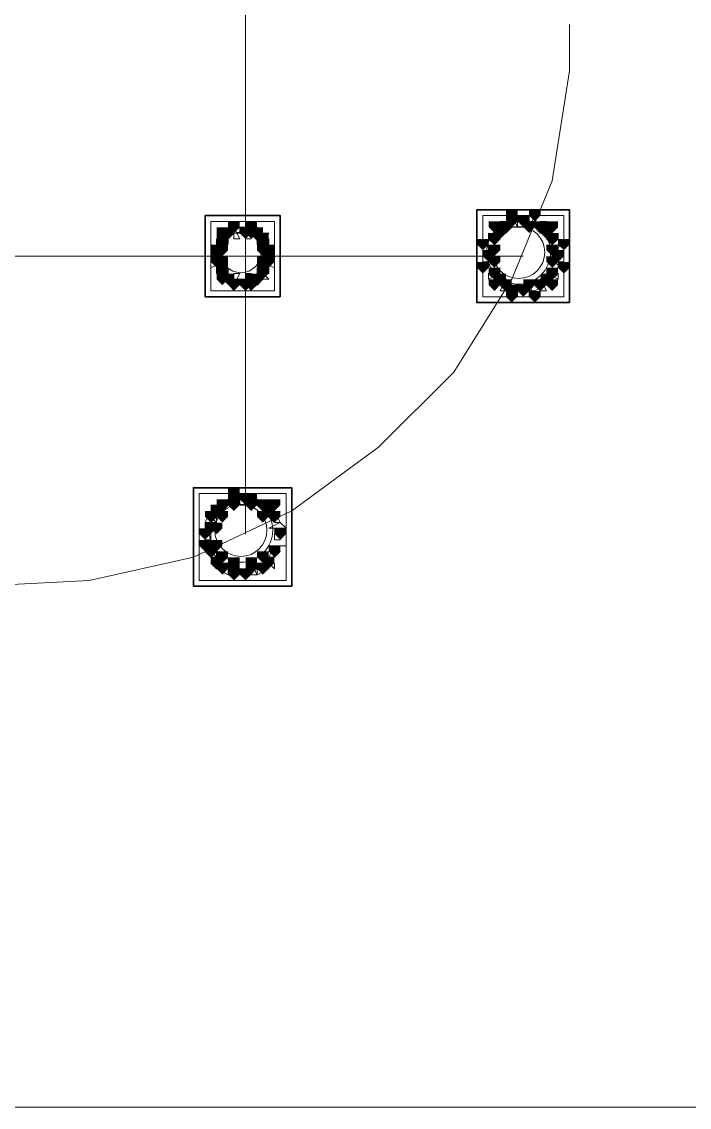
# Model space of a CAD drawing. Header units: millimetres. Extents: x 2315 to 4619, y 1334 to 1897.
# Drawn here: x 4158.19 to 4165.23, y 1530.21 to 1541.67 of the extents above; entities that cross this region are included whole.
import ezdxf

# ---------------------------------------------------------------- set-up
doc = ezdxf.new("R2010")
doc.units = ezdxf.units.MM
for name, color, linetype, true_color in [('PDF_10', 7, 'Continuous', 0x00b85c), ('PDF_AXIS', 7, 'Continuous', 0x00b85c), ('PDF_柱构件', 7, 'Continuous', 0x00b85c), ('PDF_转运站初步方案', 7, 'Continuous', 0x00b85c)]:
    doc.layers.add(name, color=color, linetype=linetype, true_color=true_color)
doc.layers.add('PDF_中心线层', color=1, linetype='Continuous')
doc.layers.add('PDF_粗实线层', color=7, linetype='Continuous')

msp = doc.modelspace()

# ---------------------------------------------------------------- hatches: boundary and pattern name
at = {"layer": 'PDF_10', "transparency": 33554559}
for points in [[(4163.482, 1539.62), (4163.421, 1539.62), (4163.421, 1539.558), (4163.482, 1539.497), (4163.543, 1539.558), (4163.543, 1539.62)], [(4163.482, 1539.62), (4163.421, 1539.62), (4163.421, 1539.558), (4163.482, 1539.497), (4163.543, 1539.558), (4163.543, 1539.62)], [(4160.367, 1539.497), (4160.306, 1539.497), (4160.306, 1539.436), (4160.367, 1539.375), (4160.428, 1539.436), (4160.428, 1539.497)], [(4160.367, 1539.497), (4160.306, 1539.497), (4160.306, 1539.436), (4160.367, 1539.375), (4160.428, 1539.436), (4160.428, 1539.497)], [(4160.55, 1539.497), (4160.489, 1539.497), (4160.489, 1539.436), (4160.55, 1539.375), (4160.611, 1539.436), (4160.611, 1539.497)], [(4160.55, 1539.497), (4160.489, 1539.497), (4160.489, 1539.436), (4160.55, 1539.375), (4160.611, 1539.436), (4160.611, 1539.497)], [(4160.672, 1539.497), (4160.611, 1539.497), (4160.611, 1539.436), (4160.672, 1539.375), (4160.733, 1539.436), (4160.733, 1539.497)], [(4160.672, 1539.497), (4160.611, 1539.497), (4160.611, 1539.436), (4160.672, 1539.375), (4160.733, 1539.436), (4160.733, 1539.497)], [(4160.672, 1539.497), (4160.611, 1539.497), (4160.611, 1539.436), (4160.672, 1539.375), (4160.733, 1539.436), (4160.733, 1539.497)], [(4163.299, 1539.558), (4163.238, 1539.558), (4163.238, 1539.497), (4163.299, 1539.436), (4163.36, 1539.497), (4163.36, 1539.558)], [(4163.299, 1539.558), (4163.238, 1539.558), (4163.238, 1539.497), (4163.299, 1539.436), (4163.36, 1539.497), (4163.36, 1539.558)], [(4163.665, 1539.558), (4163.604, 1539.558), (4163.604, 1539.497), (4163.665, 1539.436), (4163.726, 1539.497), (4163.726, 1539.558)], [(4163.665, 1539.558), (4163.604, 1539.558), (4163.604, 1539.497), (4163.665, 1539.436), (4163.726, 1539.497), (4163.726, 1539.558)], [(4160.306, 1539.375), (4160.245, 1539.375), (4160.245, 1539.314), (4160.306, 1539.253), (4160.367, 1539.314), (4160.367, 1539.375)], [(4160.306, 1539.375), (4160.245, 1539.375), (4160.245, 1539.314), (4160.306, 1539.253), (4160.367, 1539.314), (4160.367, 1539.375)], [(4160.733, 1539.375), (4160.672, 1539.375), (4160.672, 1539.314), (4160.733, 1539.253), (4160.795, 1539.314), (4160.795, 1539.375)], [(4160.733, 1539.375), (4160.672, 1539.375), (4160.672, 1539.314), (4160.733, 1539.253), (4160.795, 1539.314), (4160.795, 1539.375)], [(4163.177, 1539.436), (4163.116, 1539.436), (4163.116, 1539.375), (4163.177, 1539.314), (4163.238, 1539.375), (4163.238, 1539.436)], [(4163.177, 1539.436), (4163.116, 1539.436), (4163.116, 1539.375), (4163.177, 1539.314), (4163.238, 1539.375), (4163.238, 1539.436)], [(4163.788, 1539.436), (4163.726, 1539.436), (4163.726, 1539.375), (4163.788, 1539.314), (4163.849, 1539.375), (4163.849, 1539.436)], [(4163.788, 1539.436), (4163.726, 1539.436), (4163.726, 1539.375), (4163.788, 1539.314), (4163.849, 1539.375), (4163.849, 1539.436)], [(4160.245, 1539.253), (4160.184, 1539.253), (4160.184, 1539.192), (4160.245, 1539.131), (4160.306, 1539.192), (4160.306, 1539.253)], [(4160.245, 1539.253), (4160.184, 1539.253), (4160.184, 1539.192), (4160.245, 1539.131), (4160.306, 1539.192), (4160.306, 1539.253)], [(4160.245, 1539.253), (4160.184, 1539.253), (4160.184, 1539.192), (4160.245, 1539.131), (4160.306, 1539.192), (4160.306, 1539.253)], [(4160.795, 1539.253), (4160.733, 1539.253), (4160.733, 1539.192), (4160.795, 1539.131), (4160.856, 1539.192), (4160.856, 1539.253)], [(4160.795, 1539.253), (4160.733, 1539.253), (4160.733, 1539.192), (4160.795, 1539.131), (4160.856, 1539.192), (4160.856, 1539.253)], [(4160.795, 1539.253), (4160.733, 1539.253), (4160.733, 1539.192), (4160.795, 1539.131), (4160.856, 1539.192), (4160.856, 1539.253)], [(4163.116, 1539.253), (4163.055, 1539.253), (4163.055, 1539.192), (4163.116, 1539.131), (4163.177, 1539.192), (4163.177, 1539.253)], [(4163.116, 1539.253), (4163.055, 1539.253), (4163.055, 1539.192), (4163.116, 1539.131), (4163.177, 1539.192), (4163.177, 1539.253)], [(4163.849, 1539.253), (4163.788, 1539.253), (4163.788, 1539.192), (4163.849, 1539.131), (4163.91, 1539.192), (4163.91, 1539.253)], [(4163.849, 1539.253), (4163.788, 1539.253), (4163.788, 1539.192), (4163.849, 1539.131), (4163.91, 1539.192), (4163.91, 1539.253)], [(4163.849, 1539.253), (4163.788, 1539.253), (4163.788, 1539.192), (4163.849, 1539.131), (4163.91, 1539.192), (4163.91, 1539.253)], [(4160.306, 1539.131), (4160.245, 1539.131), (4160.245, 1539.07), (4160.306, 1539.009), (4160.367, 1539.07), (4160.367, 1539.131)], [(4160.306, 1539.131), (4160.245, 1539.131), (4160.245, 1539.07), (4160.306, 1539.009), (4160.367, 1539.07), (4160.367, 1539.131)], [(4160.733, 1539.131), (4160.672, 1539.131), (4160.672, 1539.07), (4160.733, 1539.009), (4160.795, 1539.07), (4160.795, 1539.131)], [(4160.733, 1539.131), (4160.672, 1539.131), (4160.672, 1539.07), (4160.733, 1539.009), (4160.795, 1539.07), (4160.795, 1539.131)], [(4163.177, 1539.07), (4163.116, 1539.07), (4163.116, 1539.009), (4163.177, 1538.948), (4163.238, 1539.009), (4163.238, 1539.07)], [(4163.177, 1539.07), (4163.116, 1539.07), (4163.116, 1539.009), (4163.177, 1538.948), (4163.238, 1539.009), (4163.238, 1539.07)], [(4163.788, 1539.07), (4163.726, 1539.07), (4163.726, 1539.009), (4163.788, 1538.948), (4163.849, 1539.009), (4163.849, 1539.07)], [(4163.788, 1539.07), (4163.726, 1539.07), (4163.726, 1539.009), (4163.788, 1538.948), (4163.849, 1539.009), (4163.849, 1539.07)], [(4160.367, 1539.009), (4160.306, 1539.009), (4160.306, 1538.948), (4160.367, 1538.887), (4160.428, 1538.948), (4160.428, 1539.009)], [(4160.367, 1539.009), (4160.306, 1539.009), (4160.306, 1538.948), (4160.367, 1538.887), (4160.428, 1538.948), (4160.428, 1539.009)], [(4160.55, 1538.948), (4160.489, 1538.948), (4160.489, 1538.887), (4160.55, 1538.825), (4160.611, 1538.887), (4160.611, 1538.948)], [(4160.55, 1538.948), (4160.489, 1538.948), (4160.489, 1538.887), (4160.55, 1538.825), (4160.611, 1538.887), (4160.611, 1538.948)], [(4160.672, 1539.009), (4160.611, 1539.009), (4160.611, 1538.948), (4160.672, 1538.887), (4160.733, 1538.948), (4160.733, 1539.009)], [(4160.672, 1539.009), (4160.611, 1539.009), (4160.611, 1538.948), (4160.672, 1538.887), (4160.733, 1538.948), (4160.733, 1539.009)], [(4160.672, 1539.009), (4160.611, 1539.009), (4160.611, 1538.948), (4160.672, 1538.887), (4160.733, 1538.948), (4160.733, 1539.009)], [(4163.299, 1538.948), (4163.238, 1538.948), (4163.238, 1538.887), (4163.299, 1538.825), (4163.36, 1538.887), (4163.36, 1538.948)], [(4163.299, 1538.948), (4163.238, 1538.948), (4163.238, 1538.887), (4163.299, 1538.825), (4163.36, 1538.887), (4163.36, 1538.948)], [(4163.665, 1538.948), (4163.604, 1538.948), (4163.604, 1538.887), (4163.665, 1538.825), (4163.726, 1538.887), (4163.726, 1538.948)], [(4163.665, 1538.948), (4163.604, 1538.948), (4163.604, 1538.887), (4163.665, 1538.825), (4163.726, 1538.887), (4163.726, 1538.948)], [(4163.482, 1538.887), (4163.421, 1538.887), (4163.421, 1538.825), (4163.482, 1538.764), (4163.543, 1538.825), (4163.543, 1538.887)], [(4163.482, 1538.887), (4163.421, 1538.887), (4163.421, 1538.825), (4163.482, 1538.764), (4163.543, 1538.825), (4163.543, 1538.887)], [(4160.306, 1536.627), (4160.245, 1536.627), (4160.245, 1536.565), (4160.306, 1536.504), (4160.367, 1536.565), (4160.367, 1536.627)], [(4160.306, 1536.627), (4160.245, 1536.627), (4160.245, 1536.565), (4160.306, 1536.504), (4160.367, 1536.565), (4160.367, 1536.627)], [(4160.55, 1536.688), (4160.489, 1536.688), (4160.489, 1536.627), (4160.55, 1536.565), (4160.611, 1536.627), (4160.611, 1536.688)], [(4160.55, 1536.688), (4160.489, 1536.688), (4160.489, 1536.627), (4160.55, 1536.565), (4160.611, 1536.627), (4160.611, 1536.688)], [(4160.733, 1536.627), (4160.672, 1536.627), (4160.672, 1536.565), (4160.733, 1536.504), (4160.795, 1536.565), (4160.795, 1536.627)], [(4160.733, 1536.627), (4160.672, 1536.627), (4160.672, 1536.565), (4160.733, 1536.504), (4160.795, 1536.565), (4160.795, 1536.627)], [(4160.184, 1536.504), (4160.123, 1536.504), (4160.123, 1536.443), (4160.184, 1536.382), (4160.245, 1536.443), (4160.245, 1536.504)], [(4160.184, 1536.504), (4160.123, 1536.504), (4160.123, 1536.443), (4160.184, 1536.382), (4160.245, 1536.443), (4160.245, 1536.504)], [(4160.856, 1536.504), (4160.795, 1536.504), (4160.795, 1536.443), (4160.856, 1536.382), (4160.917, 1536.443), (4160.917, 1536.504)], [(4160.856, 1536.504), (4160.795, 1536.504), (4160.795, 1536.443), (4160.856, 1536.382), (4160.917, 1536.443), (4160.917, 1536.504)], [(4160.123, 1536.321), (4160.062, 1536.321), (4160.062, 1536.26), (4160.123, 1536.199), (4160.184, 1536.26), (4160.184, 1536.321)], [(4160.123, 1536.321), (4160.062, 1536.321), (4160.062, 1536.26), (4160.123, 1536.199), (4160.184, 1536.26), (4160.184, 1536.321)], [(4160.917, 1536.321), (4160.856, 1536.321), (4160.856, 1536.26), (4160.917, 1536.199), (4160.978, 1536.26), (4160.978, 1536.321)], [(4160.917, 1536.321), (4160.856, 1536.321), (4160.856, 1536.26), (4160.917, 1536.199), (4160.978, 1536.26), (4160.978, 1536.321)], [(4160.184, 1536.138), (4160.123, 1536.138), (4160.123, 1536.077), (4160.184, 1536.016), (4160.245, 1536.077), (4160.245, 1536.138)], [(4160.184, 1536.138), (4160.123, 1536.138), (4160.123, 1536.077), (4160.184, 1536.016), (4160.245, 1536.077), (4160.245, 1536.138)], [(4160.856, 1536.138), (4160.795, 1536.138), (4160.795, 1536.077), (4160.856, 1536.016), (4160.917, 1536.077), (4160.917, 1536.138)], [(4160.856, 1536.138), (4160.795, 1536.138), (4160.795, 1536.077), (4160.856, 1536.016), (4160.917, 1536.077), (4160.917, 1536.138)], [(4160.306, 1535.955), (4160.245, 1535.955), (4160.245, 1535.894), (4160.306, 1535.832), (4160.367, 1535.894), (4160.367, 1535.955)], [(4160.306, 1535.955), (4160.245, 1535.955), (4160.245, 1535.894), (4160.306, 1535.832), (4160.367, 1535.894), (4160.367, 1535.955)], [(4160.733, 1535.955), (4160.672, 1535.955), (4160.672, 1535.894), (4160.733, 1535.832), (4160.795, 1535.894), (4160.795, 1535.955)], [(4160.733, 1535.955), (4160.672, 1535.955), (4160.672, 1535.894), (4160.733, 1535.832), (4160.795, 1535.894), (4160.795, 1535.955)], [(4160.55, 1535.894), (4160.489, 1535.894), (4160.489, 1535.832), (4160.55, 1535.771), (4160.611, 1535.832), (4160.611, 1535.894)], [(4160.55, 1535.894), (4160.489, 1535.894), (4160.489, 1535.832), (4160.55, 1535.771), (4160.611, 1535.832), (4160.611, 1535.894)]]:
    msp.add_hatch(color=256, dxfattribs=at).paths.add_polyline_path(points)
at = {"layer": 'PDF_柱构件', "transparency": 33554559}
for points in [[(4163.36, 1539.681), (4163.299, 1539.681), (4163.299, 1539.62), (4163.36, 1539.558), (4163.421, 1539.62), (4163.421, 1539.681)], [(4163.36, 1539.62), (4163.299, 1539.62), (4163.299, 1539.558), (4163.36, 1539.497), (4163.421, 1539.558), (4163.421, 1539.62)], [(4163.604, 1539.681), (4163.543, 1539.681), (4163.543, 1539.62), (4163.604, 1539.558), (4163.665, 1539.62), (4163.665, 1539.681)], [(4160.306, 1539.497), (4160.245, 1539.497), (4160.245, 1539.436), (4160.306, 1539.375), (4160.367, 1539.436), (4160.367, 1539.497)], [(4160.428, 1539.558), (4160.367, 1539.558), (4160.367, 1539.497), (4160.428, 1539.436), (4160.489, 1539.497), (4160.489, 1539.558)], [(4160.611, 1539.558), (4160.55, 1539.558), (4160.55, 1539.497), (4160.611, 1539.436), (4160.672, 1539.497), (4160.672, 1539.558)], [(4160.611, 1539.497), (4160.55, 1539.497), (4160.55, 1539.436), (4160.611, 1539.375), (4160.672, 1539.436), (4160.672, 1539.497)], [(4163.177, 1539.558), (4163.116, 1539.558), (4163.116, 1539.497), (4163.177, 1539.436), (4163.238, 1539.497), (4163.238, 1539.558)], [(4163.238, 1539.497), (4163.177, 1539.497), (4163.177, 1539.436), (4163.238, 1539.375), (4163.299, 1539.436), (4163.299, 1539.497)], [(4163.543, 1539.558), (4163.482, 1539.558), (4163.482, 1539.497), (4163.543, 1539.436), (4163.604, 1539.497), (4163.604, 1539.558)], [(4163.726, 1539.497), (4163.665, 1539.497), (4163.665, 1539.436), (4163.726, 1539.375), (4163.788, 1539.436), (4163.788, 1539.497)], [(4163.788, 1539.558), (4163.726, 1539.558), (4163.726, 1539.497), (4163.788, 1539.436), (4163.849, 1539.497), (4163.849, 1539.558)], [(4160.306, 1539.436), (4160.245, 1539.436), (4160.245, 1539.375), (4160.306, 1539.314), (4160.367, 1539.375), (4160.367, 1539.436)], [(4160.733, 1539.436), (4160.672, 1539.436), (4160.672, 1539.375), (4160.733, 1539.314), (4160.795, 1539.375), (4160.795, 1539.436)], [(4163.055, 1539.375), (4162.993, 1539.375), (4162.993, 1539.314), (4163.055, 1539.253), (4163.116, 1539.314), (4163.116, 1539.375)], [(4163.91, 1539.375), (4163.849, 1539.375), (4163.849, 1539.314), (4163.91, 1539.253), (4163.971, 1539.314), (4163.971, 1539.375)], [(4160.245, 1539.314), (4160.184, 1539.314), (4160.184, 1539.253), (4160.245, 1539.192), (4160.306, 1539.253), (4160.306, 1539.314)], [(4160.306, 1539.314), (4160.245, 1539.314), (4160.245, 1539.253), (4160.306, 1539.192), (4160.367, 1539.253), (4160.367, 1539.314)], [(4160.733, 1539.314), (4160.672, 1539.314), (4160.672, 1539.253), (4160.733, 1539.192), (4160.795, 1539.253), (4160.795, 1539.314)], [(4160.795, 1539.314), (4160.733, 1539.314), (4160.733, 1539.253), (4160.795, 1539.192), (4160.856, 1539.253), (4160.856, 1539.314)], [(4163.177, 1539.314), (4163.116, 1539.314), (4163.116, 1539.253), (4163.177, 1539.192), (4163.238, 1539.253), (4163.238, 1539.314)], [(4163.788, 1539.314), (4163.726, 1539.314), (4163.726, 1539.253), (4163.788, 1539.192), (4163.849, 1539.253), (4163.849, 1539.314)], [(4160.245, 1539.192), (4160.184, 1539.192), (4160.184, 1539.131), (4160.245, 1539.07), (4160.306, 1539.131), (4160.306, 1539.192)], [(4160.306, 1539.192), (4160.245, 1539.192), (4160.245, 1539.131), (4160.306, 1539.07), (4160.367, 1539.131), (4160.367, 1539.192)], [(4160.733, 1539.192), (4160.672, 1539.192), (4160.672, 1539.131), (4160.733, 1539.07), (4160.795, 1539.131), (4160.795, 1539.192)], [(4160.795, 1539.192), (4160.733, 1539.192), (4160.733, 1539.131), (4160.795, 1539.07), (4160.856, 1539.131), (4160.856, 1539.192)], [(4163.055, 1539.131), (4162.993, 1539.131), (4162.993, 1539.07), (4163.055, 1539.009), (4163.116, 1539.07), (4163.116, 1539.131)], [(4163.177, 1539.192), (4163.116, 1539.192), (4163.116, 1539.131), (4163.177, 1539.07), (4163.238, 1539.131), (4163.238, 1539.192)], [(4163.788, 1539.192), (4163.726, 1539.192), (4163.726, 1539.131), (4163.788, 1539.07), (4163.849, 1539.131), (4163.849, 1539.192)], [(4163.91, 1539.131), (4163.849, 1539.131), (4163.849, 1539.07), (4163.91, 1539.009), (4163.971, 1539.07), (4163.971, 1539.131)], [(4160.306, 1539.07), (4160.245, 1539.07), (4160.245, 1539.009), (4160.306, 1538.948), (4160.367, 1539.009), (4160.367, 1539.07)], [(4160.733, 1539.07), (4160.672, 1539.07), (4160.672, 1539.009), (4160.733, 1538.948), (4160.795, 1539.009), (4160.795, 1539.07)], [(4160.306, 1539.009), (4160.245, 1539.009), (4160.245, 1538.948), (4160.306, 1538.887), (4160.367, 1538.948), (4160.367, 1539.009)], [(4160.428, 1538.948), (4160.367, 1538.948), (4160.367, 1538.887), (4160.428, 1538.825), (4160.489, 1538.887), (4160.489, 1538.948)], [(4160.611, 1539.009), (4160.55, 1539.009), (4160.55, 1538.948), (4160.611, 1538.887), (4160.672, 1538.948), (4160.672, 1539.009)], [(4160.611, 1538.948), (4160.55, 1538.948), (4160.55, 1538.887), (4160.611, 1538.825), (4160.672, 1538.887), (4160.672, 1538.948)], [(4163.177, 1538.948), (4163.116, 1538.948), (4163.116, 1538.887), (4163.177, 1538.825), (4163.238, 1538.887), (4163.238, 1538.948)], [(4163.238, 1539.009), (4163.177, 1539.009), (4163.177, 1538.948), (4163.238, 1538.887), (4163.299, 1538.948), (4163.299, 1539.009)], [(4163.543, 1538.948), (4163.482, 1538.948), (4163.482, 1538.887), (4163.543, 1538.825), (4163.604, 1538.887), (4163.604, 1538.948)], [(4163.726, 1539.009), (4163.665, 1539.009), (4163.665, 1538.948), (4163.726, 1538.887), (4163.788, 1538.948), (4163.788, 1539.009)], [(4163.788, 1538.948), (4163.726, 1538.948), (4163.726, 1538.887), (4163.788, 1538.825), (4163.849, 1538.887), (4163.849, 1538.948)], [(4163.36, 1538.887), (4163.299, 1538.887), (4163.299, 1538.825), (4163.36, 1538.764), (4163.421, 1538.825), (4163.421, 1538.887)], [(4163.36, 1538.825), (4163.299, 1538.825), (4163.299, 1538.764), (4163.36, 1538.703), (4163.421, 1538.764), (4163.421, 1538.825)], [(4163.604, 1538.825), (4163.543, 1538.825), (4163.543, 1538.764), (4163.604, 1538.703), (4163.665, 1538.764), (4163.665, 1538.825)], [(4160.428, 1536.749), (4160.367, 1536.749), (4160.367, 1536.688), (4160.428, 1536.627), (4160.489, 1536.688), (4160.489, 1536.749)], [(4160.428, 1536.688), (4160.367, 1536.688), (4160.367, 1536.627), (4160.428, 1536.565), (4160.489, 1536.627), (4160.489, 1536.688)], [(4160.428, 1536.627), (4160.367, 1536.627), (4160.367, 1536.565), (4160.428, 1536.504), (4160.489, 1536.565), (4160.489, 1536.627)], [(4160.611, 1536.688), (4160.55, 1536.688), (4160.55, 1536.627), (4160.611, 1536.565), (4160.672, 1536.627), (4160.672, 1536.688)], [(4160.611, 1536.627), (4160.55, 1536.627), (4160.55, 1536.565), (4160.611, 1536.504), (4160.672, 1536.565), (4160.672, 1536.627)], [(4160.856, 1536.627), (4160.795, 1536.627), (4160.795, 1536.565), (4160.856, 1536.504), (4160.917, 1536.565), (4160.917, 1536.627)], [(4160.245, 1536.565), (4160.184, 1536.565), (4160.184, 1536.504), (4160.245, 1536.443), (4160.306, 1536.504), (4160.306, 1536.565)], [(4160.306, 1536.504), (4160.245, 1536.504), (4160.245, 1536.443), (4160.306, 1536.382), (4160.367, 1536.443), (4160.367, 1536.504)], [(4160.733, 1536.504), (4160.672, 1536.504), (4160.672, 1536.443), (4160.733, 1536.382), (4160.795, 1536.443), (4160.795, 1536.504)], [(4160.795, 1536.565), (4160.733, 1536.565), (4160.733, 1536.504), (4160.795, 1536.443), (4160.856, 1536.504), (4160.856, 1536.565)], [(4160.184, 1536.382), (4160.123, 1536.382), (4160.123, 1536.321), (4160.184, 1536.26), (4160.245, 1536.321), (4160.245, 1536.382)], [(4160.245, 1536.382), (4160.184, 1536.382), (4160.184, 1536.321), (4160.245, 1536.26), (4160.306, 1536.321), (4160.306, 1536.382)], [(4160.123, 1536.199), (4160.062, 1536.199), (4160.062, 1536.138), (4160.123, 1536.077), (4160.184, 1536.138), (4160.184, 1536.199)], [(4160.184, 1536.199), (4160.123, 1536.199), (4160.123, 1536.138), (4160.184, 1536.077), (4160.245, 1536.138), (4160.245, 1536.199)], [(4160.245, 1536.199), (4160.184, 1536.199), (4160.184, 1536.138), (4160.245, 1536.077), (4160.306, 1536.138), (4160.306, 1536.199)], [(4160.306, 1536.077), (4160.245, 1536.077), (4160.245, 1536.016), (4160.306, 1535.955), (4160.367, 1536.016), (4160.367, 1536.077)], [(4160.733, 1536.077), (4160.672, 1536.077), (4160.672, 1536.016), (4160.733, 1535.955), (4160.795, 1536.016), (4160.795, 1536.077)], [(4160.245, 1536.016), (4160.184, 1536.016), (4160.184, 1535.955), (4160.245, 1535.894), (4160.306, 1535.955), (4160.306, 1536.016)], [(4160.428, 1536.016), (4160.367, 1536.016), (4160.367, 1535.955), (4160.428, 1535.894), (4160.489, 1535.955), (4160.489, 1536.016)], [(4160.428, 1535.955), (4160.367, 1535.955), (4160.367, 1535.894), (4160.428, 1535.832), (4160.489, 1535.894), (4160.489, 1535.955)], [(4160.611, 1536.016), (4160.55, 1536.016), (4160.55, 1535.955), (4160.611, 1535.894), (4160.672, 1535.955), (4160.672, 1536.016)], [(4160.611, 1535.955), (4160.55, 1535.955), (4160.55, 1535.894), (4160.611, 1535.832), (4160.672, 1535.894), (4160.672, 1535.955)], [(4160.795, 1536.016), (4160.733, 1536.016), (4160.733, 1535.955), (4160.795, 1535.894), (4160.856, 1535.955), (4160.856, 1536.016)], [(4160.428, 1535.894), (4160.367, 1535.894), (4160.367, 1535.832), (4160.428, 1535.771), (4160.489, 1535.832), (4160.489, 1535.894)]]:
    msp.add_hatch(color=256, dxfattribs=at).paths.add_polyline_path(points)
at = {"layer": 'PDF_转运站初步方案', "transparency": 33554559}
for points in [[(4163.482, 1539.62), (4163.421, 1539.62), (4163.421, 1539.558), (4163.482, 1539.497), (4163.543, 1539.558), (4163.543, 1539.62)], [(4163.482, 1539.62), (4163.421, 1539.62), (4163.421, 1539.558), (4163.482, 1539.497), (4163.543, 1539.558), (4163.543, 1539.62)], [(4160.367, 1539.497), (4160.306, 1539.497), (4160.306, 1539.436), (4160.367, 1539.375), (4160.428, 1539.436), (4160.428, 1539.497)], [(4160.367, 1539.497), (4160.306, 1539.497), (4160.306, 1539.436), (4160.367, 1539.375), (4160.428, 1539.436), (4160.428, 1539.497)], [(4160.55, 1539.497), (4160.489, 1539.497), (4160.489, 1539.436), (4160.55, 1539.375), (4160.611, 1539.436), (4160.611, 1539.497)], [(4160.55, 1539.497), (4160.489, 1539.497), (4160.489, 1539.436), (4160.55, 1539.375), (4160.611, 1539.436), (4160.611, 1539.497)], [(4160.672, 1539.497), (4160.611, 1539.497), (4160.611, 1539.436), (4160.672, 1539.375), (4160.733, 1539.436), (4160.733, 1539.497)], [(4160.672, 1539.497), (4160.611, 1539.497), (4160.611, 1539.436), (4160.672, 1539.375), (4160.733, 1539.436), (4160.733, 1539.497)], [(4163.299, 1539.558), (4163.238, 1539.558), (4163.238, 1539.497), (4163.299, 1539.436), (4163.36, 1539.497), (4163.36, 1539.558)], [(4163.299, 1539.558), (4163.238, 1539.558), (4163.238, 1539.497), (4163.299, 1539.436), (4163.36, 1539.497), (4163.36, 1539.558)], [(4163.665, 1539.558), (4163.604, 1539.558), (4163.604, 1539.497), (4163.665, 1539.436), (4163.726, 1539.497), (4163.726, 1539.558)], [(4163.665, 1539.558), (4163.604, 1539.558), (4163.604, 1539.497), (4163.665, 1539.436), (4163.726, 1539.497), (4163.726, 1539.558)], [(4160.306, 1539.375), (4160.245, 1539.375), (4160.245, 1539.314), (4160.306, 1539.253), (4160.367, 1539.314), (4160.367, 1539.375)], [(4160.306, 1539.375), (4160.245, 1539.375), (4160.245, 1539.314), (4160.306, 1539.253), (4160.367, 1539.314), (4160.367, 1539.375)], [(4160.733, 1539.375), (4160.672, 1539.375), (4160.672, 1539.314), (4160.733, 1539.253), (4160.795, 1539.314), (4160.795, 1539.375)], [(4160.733, 1539.375), (4160.672, 1539.375), (4160.672, 1539.314), (4160.733, 1539.253), (4160.795, 1539.314), (4160.795, 1539.375)], [(4163.177, 1539.436), (4163.116, 1539.436), (4163.116, 1539.375), (4163.177, 1539.314), (4163.238, 1539.375), (4163.238, 1539.436)], [(4163.177, 1539.436), (4163.116, 1539.436), (4163.116, 1539.375), (4163.177, 1539.314), (4163.238, 1539.375), (4163.238, 1539.436)], [(4163.788, 1539.436), (4163.726, 1539.436), (4163.726, 1539.375), (4163.788, 1539.314), (4163.849, 1539.375), (4163.849, 1539.436)], [(4163.788, 1539.436), (4163.726, 1539.436), (4163.726, 1539.375), (4163.788, 1539.314), (4163.849, 1539.375), (4163.849, 1539.436)], [(4160.245, 1539.253), (4160.184, 1539.253), (4160.184, 1539.192), (4160.245, 1539.131), (4160.306, 1539.192), (4160.306, 1539.253)], [(4160.245, 1539.253), (4160.184, 1539.253), (4160.184, 1539.192), (4160.245, 1539.131), (4160.306, 1539.192), (4160.306, 1539.253)], [(4160.795, 1539.253), (4160.733, 1539.253), (4160.733, 1539.192), (4160.795, 1539.131), (4160.856, 1539.192), (4160.856, 1539.253)], [(4160.795, 1539.253), (4160.733, 1539.253), (4160.733, 1539.192), (4160.795, 1539.131), (4160.856, 1539.192), (4160.856, 1539.253)], [(4163.116, 1539.253), (4163.055, 1539.253), (4163.055, 1539.192), (4163.116, 1539.131), (4163.177, 1539.192), (4163.177, 1539.253)], [(4163.116, 1539.253), (4163.055, 1539.253), (4163.055, 1539.192), (4163.116, 1539.131), (4163.177, 1539.192), (4163.177, 1539.253)], [(4163.849, 1539.253), (4163.788, 1539.253), (4163.788, 1539.192), (4163.849, 1539.131), (4163.91, 1539.192), (4163.91, 1539.253)], [(4163.849, 1539.253), (4163.788, 1539.253), (4163.788, 1539.192), (4163.849, 1539.131), (4163.91, 1539.192), (4163.91, 1539.253)], [(4160.306, 1539.131), (4160.245, 1539.131), (4160.245, 1539.07), (4160.306, 1539.009), (4160.367, 1539.07), (4160.367, 1539.131)], [(4160.306, 1539.131), (4160.245, 1539.131), (4160.245, 1539.07), (4160.306, 1539.009), (4160.367, 1539.07), (4160.367, 1539.131)], [(4160.733, 1539.131), (4160.672, 1539.131), (4160.672, 1539.07), (4160.733, 1539.009), (4160.795, 1539.07), (4160.795, 1539.131)], [(4160.733, 1539.131), (4160.672, 1539.131), (4160.672, 1539.07), (4160.733, 1539.009), (4160.795, 1539.07), (4160.795, 1539.131)], [(4163.177, 1539.07), (4163.116, 1539.07), (4163.116, 1539.009), (4163.177, 1538.948), (4163.238, 1539.009), (4163.238, 1539.07)], [(4163.177, 1539.07), (4163.116, 1539.07), (4163.116, 1539.009), (4163.177, 1538.948), (4163.238, 1539.009), (4163.238, 1539.07)], [(4163.788, 1539.07), (4163.726, 1539.07), (4163.726, 1539.009), (4163.788, 1538.948), (4163.849, 1539.009), (4163.849, 1539.07)], [(4163.788, 1539.07), (4163.726, 1539.07), (4163.726, 1539.009), (4163.788, 1538.948), (4163.849, 1539.009), (4163.849, 1539.07)], [(4160.367, 1539.009), (4160.306, 1539.009), (4160.306, 1538.948), (4160.367, 1538.887), (4160.428, 1538.948), (4160.428, 1539.009)], [(4160.367, 1539.009), (4160.306, 1539.009), (4160.306, 1538.948), (4160.367, 1538.887), (4160.428, 1538.948), (4160.428, 1539.009)], [(4160.55, 1538.948), (4160.489, 1538.948), (4160.489, 1538.887), (4160.55, 1538.825), (4160.611, 1538.887), (4160.611, 1538.948)], [(4160.55, 1538.948), (4160.489, 1538.948), (4160.489, 1538.887), (4160.55, 1538.825), (4160.611, 1538.887), (4160.611, 1538.948)], [(4160.672, 1539.009), (4160.611, 1539.009), (4160.611, 1538.948), (4160.672, 1538.887), (4160.733, 1538.948), (4160.733, 1539.009)], [(4160.672, 1539.009), (4160.611, 1539.009), (4160.611, 1538.948), (4160.672, 1538.887), (4160.733, 1538.948), (4160.733, 1539.009)], [(4163.299, 1538.948), (4163.238, 1538.948), (4163.238, 1538.887), (4163.299, 1538.825), (4163.36, 1538.887), (4163.36, 1538.948)], [(4163.299, 1538.948), (4163.238, 1538.948), (4163.238, 1538.887), (4163.299, 1538.825), (4163.36, 1538.887), (4163.36, 1538.948)], [(4163.665, 1538.948), (4163.604, 1538.948), (4163.604, 1538.887), (4163.665, 1538.825), (4163.726, 1538.887), (4163.726, 1538.948)], [(4163.665, 1538.948), (4163.604, 1538.948), (4163.604, 1538.887), (4163.665, 1538.825), (4163.726, 1538.887), (4163.726, 1538.948)], [(4163.482, 1538.887), (4163.421, 1538.887), (4163.421, 1538.825), (4163.482, 1538.764), (4163.543, 1538.825), (4163.543, 1538.887)], [(4163.482, 1538.887), (4163.421, 1538.887), (4163.421, 1538.825), (4163.482, 1538.764), (4163.543, 1538.825), (4163.543, 1538.887)], [(4160.306, 1536.627), (4160.245, 1536.627), (4160.245, 1536.565), (4160.306, 1536.504), (4160.367, 1536.565), (4160.367, 1536.627)], [(4160.306, 1536.627), (4160.245, 1536.627), (4160.245, 1536.565), (4160.306, 1536.504), (4160.367, 1536.565), (4160.367, 1536.627)], [(4160.55, 1536.688), (4160.489, 1536.688), (4160.489, 1536.627), (4160.55, 1536.565), (4160.611, 1536.627), (4160.611, 1536.688)], [(4160.55, 1536.688), (4160.489, 1536.688), (4160.489, 1536.627), (4160.55, 1536.565), (4160.611, 1536.627), (4160.611, 1536.688)], [(4160.733, 1536.627), (4160.672, 1536.627), (4160.672, 1536.565), (4160.733, 1536.504), (4160.795, 1536.565), (4160.795, 1536.627)], [(4160.733, 1536.627), (4160.672, 1536.627), (4160.672, 1536.565), (4160.733, 1536.504), (4160.795, 1536.565), (4160.795, 1536.627)], [(4160.184, 1536.504), (4160.123, 1536.504), (4160.123, 1536.443), (4160.184, 1536.382), (4160.245, 1536.443), (4160.245, 1536.504)], [(4160.184, 1536.504), (4160.123, 1536.504), (4160.123, 1536.443), (4160.184, 1536.382), (4160.245, 1536.443), (4160.245, 1536.504)], [(4160.856, 1536.504), (4160.795, 1536.504), (4160.795, 1536.443), (4160.856, 1536.382), (4160.917, 1536.443), (4160.917, 1536.504)], [(4160.856, 1536.504), (4160.795, 1536.504), (4160.795, 1536.443), (4160.856, 1536.382), (4160.917, 1536.443), (4160.917, 1536.504)], [(4160.123, 1536.321), (4160.062, 1536.321), (4160.062, 1536.26), (4160.123, 1536.199), (4160.184, 1536.26), (4160.184, 1536.321)], [(4160.123, 1536.321), (4160.062, 1536.321), (4160.062, 1536.26), (4160.123, 1536.199), (4160.184, 1536.26), (4160.184, 1536.321)], [(4160.917, 1536.321), (4160.856, 1536.321), (4160.856, 1536.26), (4160.917, 1536.199), (4160.978, 1536.26), (4160.978, 1536.321)], [(4160.917, 1536.321), (4160.856, 1536.321), (4160.856, 1536.26), (4160.917, 1536.199), (4160.978, 1536.26), (4160.978, 1536.321)], [(4160.184, 1536.138), (4160.123, 1536.138), (4160.123, 1536.077), (4160.184, 1536.016), (4160.245, 1536.077), (4160.245, 1536.138)], [(4160.184, 1536.138), (4160.123, 1536.138), (4160.123, 1536.077), (4160.184, 1536.016), (4160.245, 1536.077), (4160.245, 1536.138)], [(4160.856, 1536.138), (4160.795, 1536.138), (4160.795, 1536.077), (4160.856, 1536.016), (4160.917, 1536.077), (4160.917, 1536.138)], [(4160.856, 1536.138), (4160.795, 1536.138), (4160.795, 1536.077), (4160.856, 1536.016), (4160.917, 1536.077), (4160.917, 1536.138)], [(4160.306, 1535.955), (4160.245, 1535.955), (4160.245, 1535.894), (4160.306, 1535.832), (4160.367, 1535.894), (4160.367, 1535.955)], [(4160.306, 1535.955), (4160.245, 1535.955), (4160.245, 1535.894), (4160.306, 1535.832), (4160.367, 1535.894), (4160.367, 1535.955)], [(4160.733, 1535.955), (4160.672, 1535.955), (4160.672, 1535.894), (4160.733, 1535.832), (4160.795, 1535.894), (4160.795, 1535.955)], [(4160.733, 1535.955), (4160.672, 1535.955), (4160.672, 1535.894), (4160.733, 1535.832), (4160.795, 1535.894), (4160.795, 1535.955)], [(4160.55, 1535.894), (4160.489, 1535.894), (4160.489, 1535.832), (4160.55, 1535.771), (4160.611, 1535.832), (4160.611, 1535.894)], [(4160.55, 1535.894), (4160.489, 1535.894), (4160.489, 1535.832), (4160.55, 1535.771), (4160.611, 1535.832), (4160.611, 1535.894)]]:
    msp.add_hatch(color=256, dxfattribs=at).paths.add_polyline_path(points)

# ---------------------------------------------------------------- linework, layer by layer
at = {"layer": 'PDF_10', "lineweight": 18}
for points in [[(4163.482, 1539.558), (4163.482, 1539.62)], [(4160.489, 1539.436), (4160.55, 1539.436), (4160.55, 1539.497)], [(4163.238, 1539.497), (4163.299, 1539.558), (4163.299, 1539.497)], [(4163.421, 1539.558), (4163.543, 1539.558)], [(4163.604, 1539.558), (4163.726, 1539.497)], [(4163.665, 1539.497), (4163.665, 1539.558)], [(4160.306, 1539.314), (4160.245, 1539.314), (4160.306, 1539.375)], [(4160.367, 1539.436), (4160.428, 1539.436), (4160.367, 1539.436)], [(4160.611, 1539.436), (4160.672, 1539.436)], [(4160.733, 1539.375), (4160.795, 1539.314), (4160.733, 1539.314)], [(4163.177, 1539.375), (4163.116, 1539.375), (4163.177, 1539.436)], [(4163.788, 1539.436), (4163.849, 1539.375), (4163.788, 1539.375)], [(4160.245, 1539.131), (4160.245, 1539.253)], [(4160.795, 1539.253), (4160.795, 1539.131)], [(4163.116, 1539.131), (4163.116, 1539.253)], [(4163.849, 1539.253), (4163.849, 1539.131)], [(4163.116, 1539.192), (4163.055, 1539.192)], [(4160.306, 1539.009), (4160.245, 1539.07), (4160.306, 1539.07)], [(4160.733, 1539.07), (4160.795, 1539.07), (4160.733, 1539.009)], [(4160.367, 1538.948), (4160.428, 1538.948), (4160.367, 1538.948)], [(4160.55, 1538.948), (4160.55, 1538.887), (4160.489, 1538.887)], [(4160.672, 1538.948), (4160.611, 1538.948)], [(4163.177, 1538.948), (4163.116, 1539.009), (4163.177, 1539.009)], [(4163.788, 1539.009), (4163.849, 1539.009), (4163.788, 1538.948)], [(4163.299, 1538.887), (4163.299, 1538.825), (4163.238, 1538.887)], [(4163.543, 1538.825), (4163.421, 1538.825)], [(4163.482, 1538.825), (4163.482, 1538.764)], [(4163.726, 1538.887), (4163.604, 1538.825)], [(4163.665, 1538.887), (4163.665, 1538.825)], [(4160.55, 1536.565), (4160.55, 1536.627), (4160.489, 1536.627)], [(4160.306, 1536.565), (4160.367, 1536.565), (4160.306, 1536.565)], [(4160.733, 1536.565), (4160.672, 1536.565), (4160.733, 1536.565)], [(4160.245, 1536.443), (4160.184, 1536.382)], [(4160.245, 1536.382), (4160.184, 1536.443)], [(4160.856, 1536.443), (4160.856, 1536.382), (4160.856, 1536.443)], [(4160.184, 1536.26), (4160.123, 1536.26), (4160.123, 1536.199)], [(4160.917, 1536.199), (4160.917, 1536.26), (4160.856, 1536.26)], [(4160.184, 1536.077), (4160.245, 1536.016)], [(4160.245, 1536.077), (4160.184, 1536.016)], [(4160.856, 1536.016), (4160.856, 1536.077), (4160.856, 1536.016)], [(4160.306, 1535.955), (4160.367, 1535.894)], [(4160.367, 1535.955), (4160.306, 1535.894)], [(4160.672, 1535.894), (4160.733, 1535.955)], [(4160.672, 1535.955), (4160.733, 1535.894)], [(4160.489, 1535.832), (4160.55, 1535.832), (4160.55, 1535.894)]]:
    msp.add_lwpolyline(points, dxfattribs=at)
at = {"layer": 'PDF_AXIS', "lineweight": 18}
for points in [[(4163.91, 1538.764), (4163.91, 1539.62), (4163.055, 1539.62), (4163.055, 1538.764)], [(4160.856, 1538.825), (4160.856, 1539.558), (4160.184, 1539.558), (4160.184, 1538.825)], [(4160.062, 1535.771), (4160.062, 1536.688), (4160.978, 1536.688), (4160.978, 1535.771)]]:
    msp.add_lwpolyline(points, close=True, dxfattribs=at)
at = {"layer": 'PDF_中心线层', "color": 112, "lineweight": 18, "true_color": 0x00b85c}
for points in [[(4160.55, 1547.133), (4160.55, 1536.26)], [(4163.971, 1541.635), (4163.971, 1541.147), (4163.788, 1539.986), (4163.36, 1538.948), (4162.749, 1537.97), (4161.955, 1537.176), (4161.039, 1536.504), (4160, 1536.016), (4158.901, 1535.771), (4157.74, 1535.71), (4156.58, 1535.832), (4155.542, 1536.26), (4154.992, 1536.565)], [(4163.482, 1539.192), (4152.549, 1539.192)]]:
    msp.add_lwpolyline(points, dxfattribs=at)
at = {"layer": 'PDF_柱构件', "lineweight": 18}
for points in [[(4163.36, 1539.62), (4163.36, 1539.497), (4163.421, 1539.497)], [(4163.421, 1539.497), (4163.543, 1539.497), (4163.543, 1539.62), (4163.421, 1539.62)], [(4163.604, 1539.62), (4163.543, 1539.497)], [(4160.367, 1539.375), (4160.428, 1539.436), (4160.428, 1539.497), (4160.306, 1539.436)], [(4160.428, 1539.497), (4160.428, 1539.375), (4160.489, 1539.375)], [(4160.489, 1539.436), (4160.55, 1539.436), (4160.55, 1539.497), (4160.489, 1539.497)], [(4160.611, 1539.497), (4160.55, 1539.375), (4160.611, 1539.375)], [(4160.611, 1539.436), (4160.672, 1539.375), (4160.733, 1539.436), (4160.672, 1539.497)], [(4163.177, 1539.497), (4163.238, 1539.436)], [(4163.299, 1539.436), (4163.36, 1539.497), (4163.299, 1539.558), (4163.238, 1539.558)], [(4163.604, 1539.497), (4163.665, 1539.436), (4163.726, 1539.558), (4163.665, 1539.558)], [(4163.788, 1539.497), (4163.665, 1539.436), (4163.726, 1539.436)], [(4160.306, 1539.253), (4160.367, 1539.375), (4160.245, 1539.375), (4160.245, 1539.314)], [(4160.306, 1539.436), (4160.367, 1539.314), (4160.367, 1539.375)], [(4160.733, 1539.436), (4160.672, 1539.375), (4160.672, 1539.314), (4160.795, 1539.436)], [(4160.672, 1539.375), (4160.733, 1539.253), (4160.795, 1539.314), (4160.795, 1539.375)], [(4163.177, 1539.314), (4163.238, 1539.375), (4163.116, 1539.436), (4163.116, 1539.375)], [(4163.726, 1539.375), (4163.788, 1539.314), (4163.849, 1539.375), (4163.849, 1539.436)], [(4160.184, 1539.253), (4160.306, 1539.253), (4160.184, 1539.314)], [(4160.306, 1539.131), (4160.306, 1539.253), (4160.184, 1539.253), (4160.184, 1539.131)], [(4160.856, 1539.314), (4160.733, 1539.253), (4160.856, 1539.253)], [(4160.733, 1539.253), (4160.733, 1539.131), (4160.856, 1539.131), (4160.856, 1539.253)], [(4163.055, 1539.314), (4163.177, 1539.253)], [(4163.177, 1539.131), (4163.177, 1539.253), (4163.055, 1539.253), (4163.055, 1539.131)], [(4163.91, 1539.314), (4163.788, 1539.253)], [(4163.788, 1539.253), (4163.788, 1539.131), (4163.91, 1539.131), (4163.91, 1539.253)], [(4160.184, 1539.07), (4160.306, 1539.131), (4160.184, 1539.131)], [(4160.367, 1539.009), (4160.306, 1539.131), (4160.245, 1539.07), (4160.245, 1539.009)], [(4160.733, 1539.131), (4160.672, 1539.009), (4160.795, 1539.009), (4160.795, 1539.07)], [(4160.856, 1539.131), (4160.733, 1539.131), (4160.856, 1539.07)], [(4163.055, 1539.07), (4163.177, 1539.131)], [(4163.91, 1539.07), (4163.788, 1539.131)], [(4160.306, 1538.948), (4160.367, 1539.009), (4160.367, 1539.07)], [(4160.795, 1538.948), (4160.672, 1539.07), (4160.672, 1539.009), (4160.733, 1538.948)], [(4163.238, 1539.009), (4163.177, 1539.07), (4163.116, 1539.009), (4163.116, 1538.948)], [(4163.788, 1539.07), (4163.726, 1539.009), (4163.849, 1538.948), (4163.849, 1539.009)], [(4160.428, 1538.948), (4160.367, 1539.009), (4160.306, 1538.948), (4160.428, 1538.887)], [(4160.428, 1538.887), (4160.489, 1539.009), (4160.428, 1539.009)], [(4160.55, 1538.948), (4160.489, 1538.948), (4160.489, 1538.887), (4160.55, 1538.887)], [(4160.611, 1538.887), (4160.611, 1539.009), (4160.55, 1539.009)], [(4160.672, 1539.009), (4160.611, 1538.948), (4160.672, 1538.887), (4160.733, 1538.948)], [(4163.177, 1538.887), (4163.238, 1538.948)], [(4163.36, 1538.887), (4163.299, 1538.948), (4163.238, 1538.825), (4163.299, 1538.825)], [(4163.665, 1538.948), (4163.604, 1538.887), (4163.665, 1538.825), (4163.726, 1538.825)], [(4163.788, 1538.887), (4163.726, 1538.948), (4163.665, 1538.948)], [(4163.36, 1538.764), (4163.421, 1538.887), (4163.36, 1538.887)], [(4163.543, 1538.887), (4163.421, 1538.887), (4163.421, 1538.764), (4163.543, 1538.764)], [(4163.604, 1538.764), (4163.543, 1538.887)], [(4160.367, 1536.565), (4160.306, 1536.504), (4160.245, 1536.565), (4160.367, 1536.627)], [(4160.428, 1536.688), (4160.428, 1536.565)], [(4160.55, 1536.565), (4160.489, 1536.565), (4160.489, 1536.688), (4160.55, 1536.688)], [(4160.672, 1536.688), (4160.611, 1536.565), (4160.611, 1536.688)], [(4160.733, 1536.504), (4160.672, 1536.565), (4160.672, 1536.627), (4160.795, 1536.565)], [(4160.245, 1536.443), (4160.245, 1536.382), (4160.123, 1536.382), (4160.184, 1536.504)], [(4160.245, 1536.565), (4160.306, 1536.443), (4160.184, 1536.565)], [(4160.856, 1536.565), (4160.733, 1536.443)], [(4160.856, 1536.382), (4160.795, 1536.443), (4160.856, 1536.504), (4160.917, 1536.382)], [(4160.123, 1536.382), (4160.245, 1536.321), (4160.123, 1536.321)], [(4160.978, 1536.321), (4160.856, 1536.321), (4160.795, 1536.321), (4160.917, 1536.382)], [(4160.184, 1536.26), (4160.184, 1536.199), (4160.123, 1536.199), (4160.123, 1536.26)], [(4160.856, 1536.199), (4160.856, 1536.26), (4160.917, 1536.26), (4160.917, 1536.199)], [(4160.123, 1536.138), (4160.245, 1536.138)], [(4160.245, 1536.138), (4160.245, 1536.016), (4160.184, 1536.016), (4160.123, 1536.077)], [(4160.795, 1536.016), (4160.856, 1536.138), (4160.917, 1536.077), (4160.856, 1536.016)], [(4160.184, 1535.955), (4160.306, 1536.016), (4160.245, 1535.894)], [(4160.306, 1535.955), (4160.367, 1535.955), (4160.367, 1535.832), (4160.245, 1535.894)], [(4160.428, 1535.832), (4160.428, 1535.955)], [(4160.611, 1535.832), (4160.611, 1535.955), (4160.672, 1535.832)], [(4160.672, 1535.955), (4160.733, 1535.955), (4160.795, 1535.894), (4160.672, 1535.832)], [(4160.856, 1535.894), (4160.733, 1536.016), (4160.856, 1535.955)], [(4160.489, 1535.894), (4160.55, 1535.894), (4160.55, 1535.832), (4160.489, 1535.832)]]:
    msp.add_lwpolyline(points, close=True, dxfattribs=at)
for points in [[(4163.543, 1539.558), (4163.604, 1539.558)], [(4160.428, 1539.436), (4160.489, 1539.436)], [(4163.177, 1539.436), (4163.238, 1539.436)], [(4163.116, 1539.253), (4163.116, 1539.314)], [(4163.849, 1539.314), (4163.849, 1539.253)], [(4163.116, 1539.07), (4163.116, 1539.131)], [(4163.849, 1539.131), (4163.849, 1539.07)], [(4160.489, 1538.948), (4160.428, 1538.948)], [(4163.238, 1538.948), (4163.177, 1538.948)], [(4163.604, 1538.825), (4163.543, 1538.825)], [(4160.917, 1536.321), (4160.856, 1536.321)], [(4160.917, 1536.138), (4160.795, 1536.138), (4160.856, 1536.138), (4160.978, 1536.138), (4160.917, 1536.138), (4160.856, 1536.138)]]:
    msp.add_lwpolyline(points, dxfattribs=at)
at = {"layer": 'PDF_粗实线层', "color": 112, "lineweight": 35, "true_color": 0x00b85c}
for points in [[(4160.917, 1538.764), (4160.123, 1538.764), (4160.123, 1539.62), (4160.917, 1539.62)], [(4163.971, 1538.703), (4163.971, 1539.681), (4162.993, 1539.681), (4162.993, 1538.703)], [(4160, 1535.71), (4160, 1536.749), (4161.039, 1536.749), (4161.039, 1535.71)]]:
    msp.add_lwpolyline(points, close=True, dxfattribs=at)
at = {"layer": 'PDF_转运站初步方案', "color": 142, "lineweight": 5, "true_color": 0x00a5dd}
msp.add_lwpolyline([(3419.942, 1530.213), (4209.904, 1530.213)], dxfattribs=at)
at = {"layer": 'PDF_转运站初步方案', "lineweight": 18}
for centre, radius in [((4163.433, 1539.232), 0.336), ((4163.433, 1539.232), 0.275), ((4160.501, 1539.232), 0.214), ((4160.501, 1539.232), 0.214), ((4160.501, 1536.3), 0.336), ((4160.501, 1536.3), 0.275)]:
    msp.add_circle(centre, radius, dxfattribs=at)

doc.saveas('drawing.dxf')
